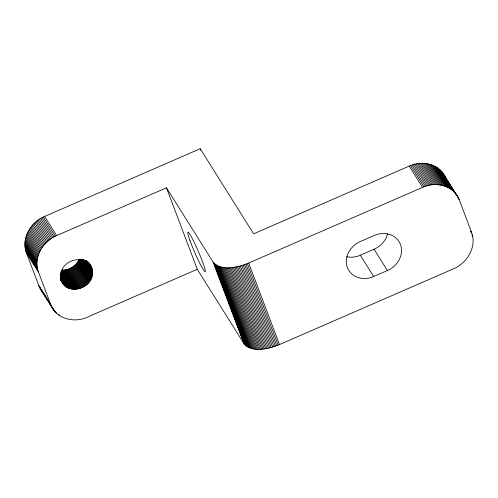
<?xml version="1.0" encoding="UTF-8"?>
<svg xmlns="http://www.w3.org/2000/svg" width="498" height="498" viewBox="0 0 498 498"><rect width="100%" height="100%" fill="white"/><g stroke="black" fill="none" stroke-linecap="round" stroke-linejoin="round"><path stroke-width="0.75" d="M46.999 299.049L39.211 286.63L26.406 252.847C20.96 238.312 30.976 222.033 44.627 216.449L200.208 148.728L253.638 233.823L409.225 166.095C421.401 160.325 438.508 163.531 444.882 176.255M197.264 269.281L87.443 317.089C74.532 323.364 55.938 318.963 50.746 304.589L38.427 271.995C32.98 257.454 43.002 241.181 56.648 235.598L166.469 187.79L213.225 262.247C222.289 271.908 237.951 267.189 248.695 263.062L422.584 187.373C435.489 181.098 454.083 185.493 459.274 199.866L471.594 232.466C477.04 247.002 467.024 263.28 453.373 268.864L279.484 344.554C268.739 348.681 253.077 353.399 244.014 343.738L197.264 269.281L166.469 187.79M92.516 273.421C93.114 252.498 61.136 257.192 60.725 275.276C60.121 296.198 92.105 291.511 92.516 273.421L84.1 260.018M73.984 289.307L61.957 270.159C69.166 270.408 76.275 265.951 79.201 259.365L91.221 278.513M346.596 256.756A21.539 18.638 -32.1 0 0 360.315 255.237L374.042 249.261A21.539 18.638 -32.1 0 0 387.606 233.805M373.668 276.508L387.4 270.539A21.539 18.638 -32.1 0 0 400.454 244.45A21.539 18.638 -32.1 0 0 374.16 235.492L360.428 241.468A21.539 18.638 -32.1 0 0 347.374 267.557A21.539 18.638 -32.1 0 0 373.668 276.508L360.315 255.237M442.853 173.011L458.241 197.532M442.056 172.015L458.789 198.683M441.203 171.057L455.633 194.064M458.465 198.578L459.274 199.866M440.294 170.148L453.653 191.425M439.336 169.289L452.688 190.56M438.321 168.48L451.68 189.757M437.263 167.726L450.622 188.997M436.161 167.029L449.513 188.3M435.015 166.382L448.368 187.659M433.826 165.797L447.185 187.074M432.6 165.274L445.959 186.545M431.343 164.807L444.702 186.084M430.054 164.408L443.413 185.679M428.741 164.066L442.1 185.337M470.784 231.172L471.594 232.466M470.797 231.744L471.606 233.033M427.396 163.792L440.755 185.063M471.843 234.894L472.652 236.183M426.033 163.581L439.392 184.851M424.657 163.431L438.01 184.708M423.256 163.35L436.615 184.627M421.85 163.338L435.208 184.609M420.437 163.388L433.789 184.658M419.017 163.5L432.37 184.777M417.592 163.68L430.951 184.957M416.172 163.929L429.531 185.2M414.759 164.234L428.118 185.511M413.352 164.608L426.711 185.885M411.958 165.043L425.317 186.32M410.582 165.541L423.941 186.812M409.225 166.095L422.584 187.373M374.042 249.261L387.4 270.539M89.148 263.299L91.153 266.492M88.65 262.658L91.451 267.127M88.115 262.035L91.719 267.775M87.542 261.425L91.949 268.447M87.299 261.382L92.149 269.125M86.689 260.884L92.304 269.823M86.16 260.522L86.957 261.799M86.409 260.952L92.423 270.526M85.687 260.392L92.504 271.242M85.332 260.479L92.547 271.964M84.536 259.925L92.547 272.692M83.228 259.477L92.441 274.155M82.718 259.576L92.329 274.89M82.164 259.67L92.186 275.624M81.18 259.122L91.999 276.353M80.558 259.209L91.775 277.081M79.898 259.29L91.514 277.797M78.871 260.062L90.891 279.21M78.503 260.753L90.524 279.901M78.105 261.431L90.126 280.573M77.676 262.091L89.696 281.233M77.215 262.732L89.235 281.88M76.717 263.361L88.744 282.503M76.2 263.965L88.221 283.113M75.646 264.55L87.667 283.692M44.627 216.449L56.648 235.598M75.074 265.11L87.094 284.258M74.47 265.652L86.49 284.794M43.289 217.066L55.309 236.214M73.841 266.162L85.868 285.31M73.194 266.648L85.214 285.796M41.981 217.738L54.002 236.886M72.527 267.109L84.548 286.257M71.837 267.538L83.863 286.686M40.699 218.466L52.72 237.614M71.133 267.943L83.154 287.085M70.411 268.31L82.438 287.458M39.448 219.251L51.468 238.399M69.676 268.652L81.703 287.794M38.234 220.085L50.254 239.233M68.929 268.957L80.956 288.105M68.176 269.231L80.197 288.373M37.051 220.975L49.072 240.117M67.411 269.468L79.431 288.616M66.632 269.673L78.659 288.821M35.918 221.909L47.939 241.051M65.854 269.848L77.881 288.989M65.076 269.978L77.097 289.126M34.823 222.886L46.843 242.034M64.292 270.078L76.319 289.226M63.514 270.14L75.534 289.288M33.771 223.907L45.797 243.055M62.736 270.171L74.756 289.313M61.59 270.756L73.212 289.263M32.775 224.971L44.795 244.12M61.235 271.31L72.453 289.182M60.887 271.833L71.706 289.064M31.822 226.073L43.849 245.221M60.949 272.96L70.965 288.915M60.625 273.408L70.243 288.728M60.32 273.825L69.533 288.504M30.926 227.213L42.953 246.354M60.426 274.846L68.842 288.249M60.557 275.836L68.17 287.962M60.706 276.788L67.516 287.639M30.085 228.383L42.112 247.525M60.476 277.075L66.888 287.284M60.669 277.965L66.278 286.898M60.488 278.189L65.699 286.487M60.333 278.382L65.138 286.039M60.488 278.98L64.609 285.566M29.307 229.584L41.328 248.726M60.314 279.011L64.111 285.068M60.837 280.075L63.644 284.545M60.824 280.274L63.209 283.991M28.579 230.811L40.599 249.959M27.919 232.062L39.94 251.21M27.315 233.338L39.336 252.48M26.78 234.626L38.8 253.775M26.307 235.934L38.327 255.082M25.902 237.253L37.923 256.402M25.566 238.579L37.587 257.727M25.292 239.912L37.319 259.06M25.093 241.25L37.113 260.398M24.962 242.582L36.983 261.73M24.9 243.914L36.92 263.062M24.906 245.24L36.927 264.382M24.987 246.554L37.008 265.695M25.13 247.848L37.157 266.996M25.348 249.131L37.369 268.279M25.635 250.394L37.655 269.543M25.989 251.633L38.01 270.781M26.406 252.847L38.427 271.995M58.602 314.182L59.399 315.458M55.571 311.76L56.374 313.037M38.726 285.447L50.746 304.589M43.843 293.621L44.646 294.897M45.847 296.814L46.644 298.09M47.852 300.001L49.053 301.919M54.263 310.217L55.465 312.128M39.211 286.63L51.232 305.778M47.796 300.325L54.612 311.175M39.759 287.782L53.815 310.173M40.375 288.902L53.074 309.134M248.695 263.062L279.484 344.554M247.338 263.635L278.127 345.126M245.962 264.17L276.757 345.662M244.58 264.681L275.369 346.166M200.208 148.728L200.762 150.184M243.18 265.148L273.975 346.639M241.779 265.583L272.574 347.075M240.378 265.982L271.167 347.473M238.972 266.343L269.767 347.834M237.577 266.667L268.366 348.152M236.183 266.947L266.978 348.438M234.801 267.189L265.596 348.681M233.438 267.389L264.233 348.88M232.087 267.551L262.882 349.042M230.761 267.669L261.55 349.16M229.454 267.75L260.249 349.235M228.177 267.781L258.972 349.272M226.932 267.775L257.721 349.266M225.719 267.725L256.507 349.216M224.536 267.631L255.331 349.123M223.397 267.501L254.192 348.992M222.301 267.326L253.096 348.818M221.249 267.109L252.044 348.6M220.241 266.853L251.036 348.345M219.282 266.561L250.077 348.052M218.379 266.225L249.174 347.716M217.526 265.851L248.321 347.343M216.73 265.44L247.525 346.932M215.995 264.992L246.784 346.484M215.31 264.513L246.105 345.998M214.694 263.99L245.489 345.481M214.14 263.442L244.935 344.933M213.648 262.863L244.443 344.355M213.225 262.247L244.014 343.738M189.9 240.297A21.539 1.861 66.5 0 0 204.827 271.591A21.539 1.861 66.5 0 0 194.961 243.927A21.539 1.861 66.5 0 0 189.9 240.297"/></g></svg>
